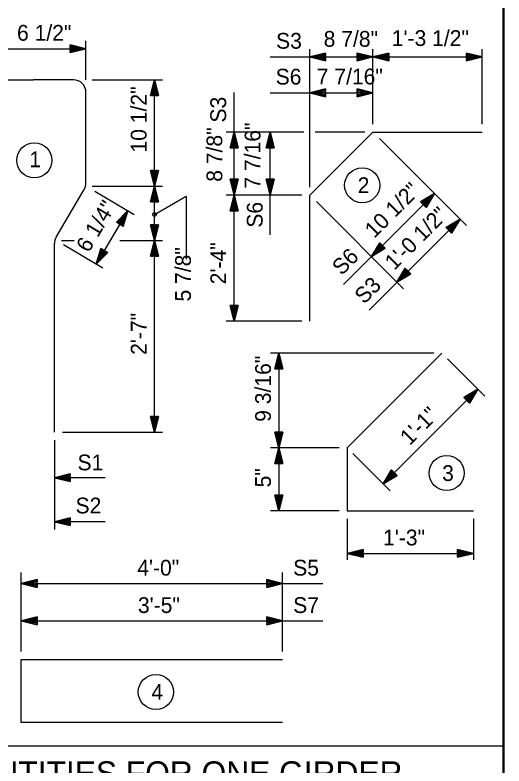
# Model space of a CAD drawing. Extents: x 0 to 34.7, y 0 to 24.5.
# Drawn here: x 29.19 to 33.06, y 9.62 to 15.57 of the extents above; entities that cross this region are included whole.
import ezdxf

# ---------------------------------------------------------------- set-up
doc = ezdxf.new("R2010")
doc.units = 0
for name, color, linetype in [('Dimension Lines', 7, 'Continuous'), ('Plan Sheet', 7, 'Continuous'), ('Plot Shape', 7, 'Continuous'), ('Rebar Lines', 7, 'Continuous'), ('Text', 7, 'Continuous')]:
    doc.layers.add(name, color=color, linetype=linetype)

msp = doc.modelspace()

# ---------------------------------------------------------------- linework, layer by layer
at = {"layer": 'Dimension Lines'}
for p, q in [((29.7502, 15.0557), (29.7502, 15.365)), ((28.9157, 15.302), (29.7502, 15.302)), ((31.5245, 14.2045), (31.5245, 15.2991)), ((32.0245, 14.7045), (32.0245, 15.2991)), ((32.8909, 14.7045), (32.8909, 15.2991)), ((31.2104, 15.236), (31.5245, 15.236)), ((31.5245, 15.236), (32.0245, 15.236)), ((32.0245, 15.236), (32.8909, 15.236)), ((29.8002, 15.0557), (30.3564, 15.0557)), ((30.2934, 14.2126), (30.2934, 15.0557)), ((30.924, 14.6415), (30.924, 14.9556)), ((31.2104, 14.952), (31.5245, 14.952)), ((31.5245, 14.952), (32.0245, 14.952)), ((31.4763, 14.6415), (30.861, 14.6415)), ((30.924, 14.1415), (30.924, 14.6415)), ((31.2105, 14.1415), (31.2105, 14.6415)), ((31.9615, 14.6415), (31.5657, 14.6415)), ((32.076, 14.59), (32.7666, 13.8995)), ((29.8002, 14.2126), (30.3564, 14.2126)), ((29.8211, 14.1728), (30.1333, 13.9882)), ((30.2934, 13.782), (30.2934, 14.2126)), ((30.2934, 13.9876), (30.5449, 14.1337)), ((30.5449, 14.1337), (30.5449, 13.6337)), ((31.4615, 14.1415), (30.861, 14.1415)), ((30.924, 13.1415), (30.924, 14.1415)), ((31.2105, 13.8274), (31.2105, 14.1415)), ((31.7911, 13.4329), (32.5121, 14.1538)), ((31.576, 14.09), (32.2666, 13.3994)), ((30.0823, 14.0183), (29.832, 13.595)), ((31.9937, 13.2303), (32.7147, 13.9513)), ((29.5564, 13.782), (29.6554, 13.782)), ((29.5708, 13.7495), (29.883, 13.5648)), ((30.0194, 13.782), (30.3564, 13.782)), ((30.2934, 12.2617), (30.2934, 13.782)), ((31.4615, 13.1415), (30.861, 13.1415)), ((32.5078, 12.8886), (31.2114, 12.8886)), ((31.2791, 12.8886), (31.2791, 12.1386)), ((32.6153, 12.8441), (32.9113, 12.5481)), ((32.1059, 11.8534), (32.8559, 12.6034)), ((29.5632, 12.2617), (30.3564, 12.2617)), ((29.5002, 12.1987), (29.5002, 11.4905)), ((31.7578, 12.1386), (31.2114, 12.1386)), ((31.2791, 12.1386), (31.2791, 11.6386)), ((31.8653, 12.0941), (32.1613, 11.7981)), ((29.9034, 11.9019), (29.5002, 11.9019)), ((31.7578, 11.6386), (31.2114, 11.6386)), ((29.9034, 11.5535), (29.5002, 11.5535)), ((31.8208, 11.5756), (31.8208, 11.2516)), ((32.8208, 11.5756), (32.8208, 11.2516)), ((31.8208, 11.3023), (32.8208, 11.3023)), ((29.2371, 10.5238), (29.2371, 11.1511)), ((31.3074, 10.5238), (31.3074, 11.1511)), ((29.2371, 11.0632), (31.3074, 11.0632)), ((31.3074, 11.0632), (31.6263, 11.0632)), ((29.2371, 10.7668), (31.3074, 10.7668)), ((31.3074, 10.7668), (31.6263, 10.7668))]:
    msp.add_line(p, q, dxfattribs=at)
for points in [[(29.6252, 15.302), (29.6252, 15.3083), (29.7502, 15.302), (29.6252, 15.3145), (29.6252, 15.3208), (29.7502, 15.302), (29.6252, 15.327), (29.6252, 15.3333), (29.7502, 15.302), (29.6252, 15.2708), (29.6252, 15.277), (29.7502, 15.302), (29.6252, 15.2833), (29.6252, 15.2895), (29.7502, 15.302), (29.6252, 15.2958), (29.6252, 15.3333), (29.6252, 15.2708), (29.7502, 15.302), (29.6252, 15.3333)], [(31.6495, 15.236), (31.6495, 15.2298), (31.5245, 15.236), (31.6495, 15.2235), (31.6495, 15.2173), (31.5245, 15.236), (31.6495, 15.211), (31.6495, 15.2048), (31.5245, 15.236), (31.6495, 15.2673), (31.6495, 15.261), (31.5245, 15.236), (31.6495, 15.2548), (31.6495, 15.2485), (31.5245, 15.236), (31.6495, 15.2423), (31.6495, 15.2048), (31.6495, 15.2673), (31.5245, 15.236), (31.6495, 15.2048)], [(31.8995, 15.236), (31.8995, 15.2423), (32.0245, 15.236), (31.8995, 15.2485), (31.8995, 15.2548), (32.0245, 15.236), (31.8995, 15.261), (31.8995, 15.2673), (32.0245, 15.236), (31.8995, 15.2048), (31.8995, 15.211), (32.0245, 15.236), (31.8995, 15.2173), (31.8995, 15.2235), (32.0245, 15.236), (31.8995, 15.2298), (31.8995, 15.2673), (31.8995, 15.2048), (32.0245, 15.236), (31.8995, 15.2673)], [(32.1495, 15.236), (32.1495, 15.2298), (32.0245, 15.236), (32.1495, 15.2235), (32.1495, 15.2173), (32.0245, 15.236), (32.1495, 15.211), (32.1495, 15.2048), (32.0245, 15.236), (32.1495, 15.2673), (32.1495, 15.261), (32.0245, 15.236), (32.1495, 15.2548), (32.1495, 15.2485), (32.0245, 15.236), (32.1495, 15.2423), (32.1495, 15.2048), (32.1495, 15.2673), (32.0245, 15.236), (32.1495, 15.2048)], [(32.7659, 15.236), (32.7659, 15.2423), (32.8909, 15.236), (32.7659, 15.2485), (32.7659, 15.2548), (32.8909, 15.236), (32.7659, 15.261), (32.7659, 15.2673), (32.8909, 15.236), (32.7659, 15.2048), (32.7659, 15.211), (32.8909, 15.236), (32.7659, 15.2173), (32.7659, 15.2235), (32.8909, 15.236), (32.7659, 15.2298), (32.7659, 15.2673), (32.7659, 15.2048), (32.8909, 15.236), (32.7659, 15.2673)], [(30.2934, 14.9307), (30.2996, 14.9307), (30.2934, 15.0557), (30.3059, 14.9307), (30.3121, 14.9307), (30.2934, 15.0557), (30.3184, 14.9307), (30.3246, 14.9307), (30.2934, 15.0557), (30.2621, 14.9307), (30.2684, 14.9307), (30.2934, 15.0557), (30.2746, 14.9307), (30.2809, 14.9307), (30.2934, 15.0557), (30.2871, 14.9307), (30.3246, 14.9307), (30.2621, 14.9307), (30.2934, 15.0557), (30.3246, 14.9307)], [(31.6495, 14.952), (31.6495, 14.9457), (31.5245, 14.952), (31.6495, 14.9395), (31.6495, 14.9332), (31.5245, 14.952), (31.6495, 14.927), (31.6495, 14.9207), (31.5245, 14.952), (31.6495, 14.9832), (31.6495, 14.977), (31.5245, 14.952), (31.6495, 14.9707), (31.6495, 14.9645), (31.5245, 14.952), (31.6495, 14.9582), (31.6495, 14.9207), (31.6495, 14.9832), (31.5245, 14.952), (31.6495, 14.9207)], [(31.8995, 14.952), (31.8995, 14.9582), (32.0245, 14.952), (31.8995, 14.9645), (31.8995, 14.9707), (32.0245, 14.952), (31.8995, 14.977), (31.8995, 14.9832), (32.0245, 14.952), (31.8995, 14.9207), (31.8995, 14.927), (32.0245, 14.952), (31.8995, 14.9332), (31.8995, 14.9395), (32.0245, 14.952), (31.8995, 14.9457), (31.8995, 14.9832), (31.8995, 14.9207), (32.0245, 14.952), (31.8995, 14.9832)], [(30.924, 14.5165), (30.9178, 14.5165), (30.924, 14.6415), (30.9115, 14.5165), (30.9053, 14.5165), (30.924, 14.6415), (30.899, 14.5165), (30.8928, 14.5165), (30.924, 14.6415), (30.9553, 14.5165), (30.949, 14.5165), (30.924, 14.6415), (30.9428, 14.5165), (30.9365, 14.5165), (30.924, 14.6415), (30.9303, 14.5165), (30.8928, 14.5165), (30.9553, 14.5165), (30.924, 14.6415), (30.8928, 14.5165)], [(31.2105, 14.5165), (31.2042, 14.5165), (31.2105, 14.6415), (31.198, 14.5165), (31.1917, 14.5165), (31.2105, 14.6415), (31.1855, 14.5165), (31.1792, 14.5165), (31.2105, 14.6415), (31.2417, 14.5165), (31.2355, 14.5165), (31.2105, 14.6415), (31.2292, 14.5165), (31.223, 14.5165), (31.2105, 14.6415), (31.2167, 14.5165), (31.1792, 14.5165), (31.2417, 14.5165), (31.2105, 14.6415), (31.1792, 14.5165)], [(30.2934, 14.3376), (30.2871, 14.3376), (30.2934, 14.2126), (30.2809, 14.3376), (30.2746, 14.3376), (30.2934, 14.2126), (30.2684, 14.3376), (30.2621, 14.3376), (30.2934, 14.2126), (30.3246, 14.3376), (30.3184, 14.3376), (30.2934, 14.2126), (30.3121, 14.3376), (30.3059, 14.3376), (30.2934, 14.2126), (30.2996, 14.3376), (30.2621, 14.3376), (30.3246, 14.3376), (30.2934, 14.2126), (30.2621, 14.3376)], [(30.924, 14.2665), (30.9303, 14.2665), (30.924, 14.1415), (30.9365, 14.2665), (30.9428, 14.2665), (30.924, 14.1415), (30.949, 14.2665), (30.9553, 14.2665), (30.924, 14.1415), (30.8928, 14.2665), (30.899, 14.2665), (30.924, 14.1415), (30.9053, 14.2665), (30.9115, 14.2665), (30.924, 14.1415), (30.9178, 14.2665), (30.9553, 14.2665), (30.8928, 14.2665), (30.924, 14.1415), (30.9553, 14.2665)], [(31.2105, 14.2665), (31.2167, 14.2665), (31.2105, 14.1415), (31.223, 14.2665), (31.2292, 14.2665), (31.2105, 14.1415), (31.2355, 14.2665), (31.2417, 14.2665), (31.2105, 14.1415), (31.1792, 14.2665), (31.1855, 14.2665), (31.2105, 14.1415), (31.1917, 14.2665), (31.198, 14.2665), (31.2105, 14.1415), (31.2042, 14.2665), (31.2417, 14.2665), (31.1792, 14.2665), (31.2105, 14.1415), (31.2417, 14.2665)], [(30.2934, 14.0876), (30.2996, 14.0876), (30.2934, 14.2126), (30.3059, 14.0876), (30.3121, 14.0876), (30.2934, 14.2126), (30.3184, 14.0876), (30.3246, 14.0876), (30.2934, 14.2126), (30.2621, 14.0876), (30.2684, 14.0876), (30.2934, 14.2126), (30.2746, 14.0876), (30.2809, 14.0876), (30.2934, 14.2126), (30.2871, 14.0876), (30.3246, 14.0876), (30.2621, 14.0876), (30.2934, 14.2126), (30.3246, 14.0876)], [(30.924, 14.0165), (30.9178, 14.0165), (30.924, 14.1415), (30.9115, 14.0165), (30.9053, 14.0165), (30.924, 14.1415), (30.899, 14.0165), (30.8928, 14.0165), (30.924, 14.1415), (30.9553, 14.0165), (30.949, 14.0165), (30.924, 14.1415), (30.9428, 14.0165), (30.9365, 14.0165), (30.924, 14.1415), (30.9303, 14.0165), (30.8928, 14.0165), (30.9553, 14.0165), (30.924, 14.1415), (30.8928, 14.0165)], [(32.4237, 14.0655), (32.4193, 14.0699), (32.5121, 14.1538), (32.4149, 14.0743), (32.4105, 14.0787), (32.5121, 14.1538), (32.4061, 14.0831), (32.4017, 14.0875), (32.5121, 14.1538), (32.4458, 14.0434), (32.4414, 14.0478), (32.5121, 14.1538), (32.437, 14.0522), (32.4326, 14.0566), (32.5121, 14.1538), (32.4282, 14.061), (32.4017, 14.0875), (32.4458, 14.0434), (32.5121, 14.1538), (32.4017, 14.0875)], [(30.0186, 13.9107), (30.0241, 13.9075), (30.0823, 14.0183), (30.0294, 13.9044), (30.0348, 13.9012), (30.0823, 14.0183), (30.0402, 13.898), (30.0456, 13.8948), (30.0823, 14.0183), (29.9918, 13.9267), (29.9971, 13.9234), (30.0823, 14.0183), (30.0026, 13.9203), (30.0079, 13.9171), (30.0823, 14.0183), (30.0133, 13.9139), (30.0456, 13.8948), (29.9918, 13.9267), (30.0823, 14.0183), (30.0456, 13.8948)], [(32.6263, 13.8629), (32.6219, 13.8673), (32.7147, 13.9513), (32.6174, 13.8718), (32.613, 13.8762), (32.7147, 13.9513), (32.6086, 13.8806), (32.6042, 13.885), (32.7147, 13.9513), (32.6484, 13.8408), (32.644, 13.8453), (32.7147, 13.9513), (32.6396, 13.8496), (32.6352, 13.8541), (32.7147, 13.9513), (32.6307, 13.8585), (32.6042, 13.885), (32.6484, 13.8408), (32.7147, 13.9513), (32.6042, 13.885)], [(30.2934, 13.907), (30.2871, 13.907), (30.2934, 13.782), (30.2809, 13.907), (30.2746, 13.907), (30.2934, 13.782), (30.2684, 13.907), (30.2621, 13.907), (30.2934, 13.782), (30.3246, 13.907), (30.3184, 13.907), (30.2934, 13.782), (30.3121, 13.907), (30.3059, 13.907), (30.2934, 13.782), (30.2996, 13.907), (30.2621, 13.907), (30.3246, 13.907), (30.2934, 13.782), (30.2621, 13.907)], [(30.2934, 13.657), (30.2996, 13.657), (30.2934, 13.782), (30.3059, 13.657), (30.3121, 13.657), (30.2934, 13.782), (30.3184, 13.657), (30.3246, 13.657), (30.2934, 13.782), (30.2621, 13.657), (30.2684, 13.657), (30.2934, 13.782), (30.2746, 13.657), (30.2809, 13.657), (30.2934, 13.782), (30.2871, 13.657), (30.3246, 13.657), (30.2621, 13.657), (30.2934, 13.782), (30.3246, 13.657)], [(32.1005, 13.7422), (32.1049, 13.7378), (32.0121, 13.6538), (32.1094, 13.7334), (32.1138, 13.7289), (32.0121, 13.6538), (32.1182, 13.7246), (32.1226, 13.7201), (32.0121, 13.6538), (32.0784, 13.7643), (32.0829, 13.7599), (32.0121, 13.6538), (32.0872, 13.7555), (32.0917, 13.7511), (32.0121, 13.6538), (32.0961, 13.7467), (32.1226, 13.7201), (32.0784, 13.7643), (32.0121, 13.6538), (32.1226, 13.7201)], [(29.8956, 13.7026), (29.8902, 13.7058), (29.832, 13.595), (29.8848, 13.7089), (29.8795, 13.7121), (29.832, 13.595), (29.8741, 13.7153), (29.8687, 13.7185), (29.832, 13.595), (29.9225, 13.6867), (29.9171, 13.6899), (29.832, 13.595), (29.9117, 13.6931), (29.9064, 13.6962), (29.832, 13.595), (29.901, 13.6994), (29.8687, 13.7185), (29.9225, 13.6867), (29.832, 13.595), (29.8687, 13.7185)], [(32.3031, 13.5397), (32.3075, 13.5353), (32.2147, 13.4513), (32.3119, 13.5308), (32.3164, 13.5264), (32.2147, 13.4513), (32.3207, 13.522), (32.3252, 13.5176), (32.2147, 13.4513), (32.281, 13.5618), (32.2854, 13.5573), (32.2147, 13.4513), (32.2898, 13.553), (32.2942, 13.5485), (32.2147, 13.4513), (32.2986, 13.5441), (32.3252, 13.5176), (32.281, 13.5618), (32.2147, 13.4513), (32.3252, 13.5176)], [(30.924, 13.2665), (30.9303, 13.2665), (30.924, 13.1415), (30.9365, 13.2665), (30.9428, 13.2665), (30.924, 13.1415), (30.949, 13.2665), (30.9553, 13.2665), (30.924, 13.1415), (30.8928, 13.2665), (30.899, 13.2665), (30.924, 13.1415), (30.9053, 13.2665), (30.9115, 13.2665), (30.924, 13.1415), (30.9178, 13.2665), (30.9553, 13.2665), (30.8928, 13.2665), (30.924, 13.1415), (30.9553, 13.2665)], [(31.2791, 12.7636), (31.2729, 12.7636), (31.2791, 12.8886), (31.2666, 12.7636), (31.2604, 12.7636), (31.2791, 12.8886), (31.2541, 12.7636), (31.2479, 12.7636), (31.2791, 12.8886), (31.3104, 12.7636), (31.3041, 12.7636), (31.2791, 12.8886), (31.2979, 12.7636), (31.2916, 12.7636), (31.2791, 12.8886), (31.2854, 12.7636), (31.2479, 12.7636), (31.3104, 12.7636), (31.2791, 12.8886), (31.2479, 12.7636)], [(32.7676, 12.515), (32.7631, 12.5195), (32.8559, 12.6034), (32.7587, 12.5239), (32.7543, 12.5283), (32.8559, 12.6034), (32.7499, 12.5327), (32.7455, 12.5371), (32.8559, 12.6034), (32.7896, 12.493), (32.7852, 12.4974), (32.8559, 12.6034), (32.7808, 12.5018), (32.7764, 12.5062), (32.8559, 12.6034), (32.772, 12.5106), (32.7455, 12.5371), (32.7896, 12.493), (32.8559, 12.6034), (32.7455, 12.5371)], [(30.2934, 12.3867), (30.2871, 12.3867), (30.2934, 12.2617), (30.2809, 12.3867), (30.2746, 12.3867), (30.2934, 12.2617), (30.2684, 12.3867), (30.2621, 12.3867), (30.2934, 12.2617), (30.3246, 12.3867), (30.3184, 12.3867), (30.2934, 12.2617), (30.3121, 12.3867), (30.3059, 12.3867), (30.2934, 12.2617), (30.2996, 12.3867), (30.2621, 12.3867), (30.3246, 12.3867), (30.2934, 12.2617), (30.2621, 12.3867)], [(31.2791, 12.2636), (31.2854, 12.2636), (31.2791, 12.1386), (31.2916, 12.2636), (31.2979, 12.2636), (31.2791, 12.1386), (31.3041, 12.2636), (31.3104, 12.2636), (31.2791, 12.1386), (31.2479, 12.2636), (31.2541, 12.2636), (31.2791, 12.1386), (31.2604, 12.2636), (31.2666, 12.2636), (31.2791, 12.1386), (31.2729, 12.2636), (31.3104, 12.2636), (31.2479, 12.2636), (31.2791, 12.1386), (31.3104, 12.2636)], [(31.2791, 12.0136), (31.2729, 12.0136), (31.2791, 12.1386), (31.2666, 12.0136), (31.2604, 12.0136), (31.2791, 12.1386), (31.2541, 12.0136), (31.2479, 12.0136), (31.2791, 12.1386), (31.3104, 12.0136), (31.3041, 12.0136), (31.2791, 12.1386), (31.2979, 12.0136), (31.2916, 12.0136), (31.2791, 12.1386), (31.2854, 12.0136), (31.2479, 12.0136), (31.3104, 12.0136), (31.2791, 12.1386), (31.2479, 12.0136)], [(32.1943, 11.9418), (32.1987, 11.9374), (32.1059, 11.8534), (32.2032, 11.933), (32.2076, 11.9285), (32.1059, 11.8534), (32.212, 11.9242), (32.2164, 11.9197), (32.1059, 11.8534), (32.1722, 11.9639), (32.1767, 11.9595), (32.1059, 11.8534), (32.181, 11.9551), (32.1855, 11.9507), (32.1059, 11.8534), (32.1899, 11.9462), (32.2164, 11.9197), (32.1722, 11.9639), (32.1059, 11.8534), (32.2164, 11.9197)], [(29.6252, 11.9019), (29.6252, 11.8956), (29.5002, 11.9019), (29.6252, 11.8894), (29.6252, 11.8831), (29.5002, 11.9019), (29.6252, 11.8769), (29.6252, 11.8706), (29.5002, 11.9019), (29.6252, 11.9331), (29.6252, 11.9269), (29.5002, 11.9019), (29.6252, 11.9206), (29.6252, 11.9144), (29.5002, 11.9019), (29.6252, 11.9081), (29.6252, 11.8706), (29.6252, 11.9331), (29.5002, 11.9019), (29.6252, 11.8706)], [(31.2791, 11.7636), (31.2854, 11.7636), (31.2791, 11.6386), (31.2916, 11.7636), (31.2979, 11.7636), (31.2791, 11.6386), (31.3041, 11.7636), (31.3104, 11.7636), (31.2791, 11.6386), (31.2479, 11.7636), (31.2541, 11.7636), (31.2791, 11.6386), (31.2604, 11.7636), (31.2666, 11.7636), (31.2791, 11.6386), (31.2729, 11.7636), (31.3104, 11.7636), (31.2479, 11.7636), (31.2791, 11.6386), (31.3104, 11.7636)], [(29.6252, 11.5535), (29.6252, 11.5473), (29.5002, 11.5535), (29.6252, 11.541), (29.6252, 11.5348), (29.5002, 11.5535), (29.6252, 11.5285), (29.6252, 11.5223), (29.5002, 11.5535), (29.6252, 11.5848), (29.6252, 11.5785), (29.5002, 11.5535), (29.6252, 11.5723), (29.6252, 11.566), (29.5002, 11.5535), (29.6252, 11.5598), (29.6252, 11.5223), (29.6252, 11.5848), (29.5002, 11.5535), (29.6252, 11.5223)], [(31.9458, 11.3023), (31.9458, 11.2961), (31.8208, 11.3023), (31.9458, 11.2898), (31.9458, 11.2836), (31.8208, 11.3023), (31.9458, 11.2773), (31.9458, 11.2711), (31.8208, 11.3023), (31.9458, 11.3336), (31.9458, 11.3273), (31.8208, 11.3023), (31.9458, 11.3211), (31.9458, 11.3148), (31.8208, 11.3023), (31.9458, 11.3086), (31.9458, 11.2711), (31.9458, 11.3336), (31.8208, 11.3023), (31.9458, 11.2711)], [(32.6958, 11.3023), (32.6958, 11.3086), (32.8208, 11.3023), (32.6958, 11.3148), (32.6958, 11.3211), (32.8208, 11.3023), (32.6958, 11.3273), (32.6958, 11.3336), (32.8208, 11.3023), (32.6958, 11.2711), (32.6958, 11.2773), (32.8208, 11.3023), (32.6958, 11.2836), (32.6958, 11.2898), (32.8208, 11.3023), (32.6958, 11.2961), (32.6958, 11.3336), (32.6958, 11.2711), (32.8208, 11.3023), (32.6958, 11.3336)], [(29.3621, 11.0632), (29.3621, 11.0569), (29.2371, 11.0632), (29.3621, 11.0507), (29.3621, 11.0444), (29.2371, 11.0632), (29.3621, 11.0382), (29.3621, 11.0319), (29.2371, 11.0632), (29.3621, 11.0944), (29.3621, 11.0882), (29.2371, 11.0632), (29.3621, 11.0819), (29.3621, 11.0757), (29.2371, 11.0632), (29.3621, 11.0694), (29.3621, 11.0319), (29.3621, 11.0944), (29.2371, 11.0632), (29.3621, 11.0319)], [(31.1824, 11.0632), (31.1824, 11.0694), (31.3074, 11.0632), (31.1824, 11.0757), (31.1824, 11.0819), (31.3074, 11.0632), (31.1824, 11.0882), (31.1824, 11.0944), (31.3074, 11.0632), (31.1824, 11.0319), (31.1824, 11.0382), (31.3074, 11.0632), (31.1824, 11.0444), (31.1824, 11.0507), (31.3074, 11.0632), (31.1824, 11.0569), (31.1824, 11.0944), (31.1824, 11.0319), (31.3074, 11.0632), (31.1824, 11.0944)], [(29.3621, 10.7668), (29.3621, 10.7606), (29.2371, 10.7668), (29.3621, 10.7543), (29.3621, 10.7481), (29.2371, 10.7668), (29.3621, 10.7418), (29.3621, 10.7356), (29.2371, 10.7668), (29.3621, 10.7981), (29.3621, 10.7918), (29.2371, 10.7668), (29.3621, 10.7856), (29.3621, 10.7793), (29.2371, 10.7668), (29.3621, 10.7731), (29.3621, 10.7356), (29.3621, 10.7981), (29.2371, 10.7668), (29.3621, 10.7356)], [(31.1824, 10.7668), (31.1824, 10.7731), (31.3074, 10.7668), (31.1824, 10.7793), (31.1824, 10.7856), (31.3074, 10.7668), (31.1824, 10.7918), (31.1824, 10.7981), (31.3074, 10.7668), (31.1824, 10.7356), (31.1824, 10.7418), (31.3074, 10.7668), (31.1824, 10.7481), (31.1824, 10.7543), (31.3074, 10.7668), (31.1824, 10.7606), (31.1824, 10.7981), (31.1824, 10.7356), (31.3074, 10.7668), (31.1824, 10.7981)]]:
    msp.add_lwpolyline(points, dxfattribs=at)
msp.add_circle((30.2934, 13.9876), 0.0154, dxfattribs=at)
at = {"layer": 'Plan Sheet'}
for p, q in [((33.0544, 21.6061), (33.0544, 0.6061)), ((33.0544, 9.7757), (28.0544, 9.7757))]:
    msp.add_line(p, q, dxfattribs=at)
at = {"layer": 'Plot Shape'}
msp.add_lwpolyline([(0, 22), (33.0632, 22), (33.0632, 0), (0, 0)], close=True, dxfattribs=at)
at = {"layer": 'Rebar Lines'}
for p, q in [((29.0157, 15.0557), (29.3329, 15.0557)), ((29.6502, 15.0557), (29.3329, 15.0557)), ((29.7502, 14.2357), (29.7502, 14.9557)), ((29.5141, 13.8091), (29.7362, 14.1847)), ((29.5002, 12.2617), (29.5002, 13.7581))]:
    msp.add_line(p, q, dxfattribs=at)
for points in [[(31.5245, 13.1415), (31.5245, 14.1415), (32.0245, 14.6415), (32.8909, 14.6415)], [(32.5708, 12.8886), (31.8208, 12.1386), (31.8208, 11.6386), (32.8208, 11.6386)], [(31.3074, 9.9608), (29.2371, 9.9608), (29.2371, 10.4608), (31.3074, 10.4608)]]:
    msp.add_lwpolyline(points, dxfattribs=at)
for centre, start, end in [((29.6502, 14.9557), 0, 90), ((29.6502, 14.2356), 329.40494, 0), ((29.6002, 13.7581), 149.40152, 180)]:
    msp.add_arc(centre, 0.1, start, end, dxfattribs=at)
at = {"layer": 'Text'}
for centre in [(29.3406, 14.4167), (31.9393, 14.2197), (32.6085, 11.9386), (30.3041, 10.2042)]:
    msp.add_circle(centre, 0.1392, dxfattribs=at)

# ---------------------------------------------------------------- texts
at = {"layer": 'Plan Sheet'}
msp.add_text('QUANTITIES FOR ONE GIRDER', height=0.187969, dxfattribs=at).set_placement((28.488, 9.4663))
at = {"layer": 'Text'}
for s, p in [('6 1/2"', (29.2036, 15.365)), ('S3', (31.2569, 15.3017)), ('8 7/8"', (31.6339, 15.317)), ('1\'-3 1/2"', (32.1737, 15.3234)), ('S6', (31.2535, 15.0176)), ('7 7/16"', (31.5792, 15.0187)), ('1', (29.3011, 14.3626)), ('2', (31.9039, 14.1572)), ('S1', (29.6831, 11.9604)), ('3', (32.5731, 11.876)), ('S2', (29.6674, 11.619)), ('1\'-3"', (32.1048, 11.3653)), ('4\'-0"', (30.1564, 11.1262)), ('S5', (31.3923, 11.1262)), ('3\'-5"', (30.1618, 10.8298)), ('S7', (31.3923, 10.8298)), ('4', (30.2687, 10.1417))]:
    msp.add_text(s, height=0.125, dxfattribs=at).set_placement(p)
for s, rotation, p in [('10 1/2"', 90, (30.2304, 14.4789)), ('S3', 90, (30.8607, 14.7164)), ('7 7/16"', 90, (31.1328, 14.1927)), ('8 7/8"', 90, (30.8305, 14.247)), ('10 1/2"', 45, (32.0355, 13.7938)), ('6 1/4"', 59.40766, (29.7722, 13.6788)), ('S6', 90, (31.1503, 13.8832)), ('1\'-0 1/2"', 45, (32.1941, 13.5401)), ('2\'-4"', 90, (30.861, 13.4345)), ('5 7/8"', 90, (30.582, 13.2982)), ('S6', 45, (31.7766, 13.4993)), ('S3', 45, (31.9543, 13.2719)), ('2\'-7"', 90, (30.2304, 12.8754)), ('9 3/16"', 90, (31.2161, 12.3448)), ('1\'-1"', 45, (32.3151, 12.1517)), ('5"', 90, (31.2161, 11.8248))]:
    msp.add_text(s, height=0.125, rotation=rotation, dxfattribs=at).set_placement(p)

doc.saveas('drawing.dxf')
